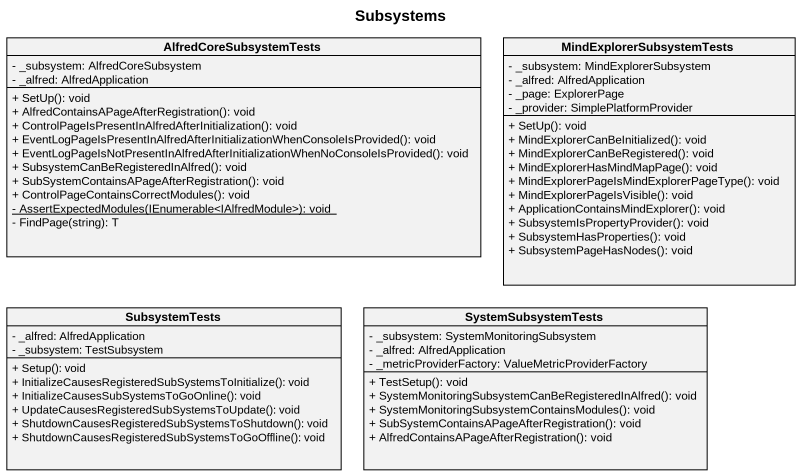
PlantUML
@startuml
title Subsystems
hide circle
hide empty members
skinparam classAttributeIconSize 0
class AlfredCoreSubsystemTests {
  - _subsystem: AlfredCoreSubsystem
  - _alfred: AlfredApplication
  + SetUp(): void
  + AlfredContainsAPageAfterRegistration(): void
  + ControlPageIsPresentInAlfredAfterInitialization(): void
  + EventLogPageIsPresentInAlfredAfterInitializationWhenConsoleIsProvided(): void
  + EventLogPageIsNotPresentInAlfredAfterInitializationWhenNoConsoleIsProvided(): void
  + SubsystemCanBeRegisteredInAlfred(): void
  + SubSystemContainsAPageAfterRegistration(): void
  + ControlPageContainsCorrectModules(): void
  {static} - AssertExpectedModules(IEnumerable<IAlfredModule>): void
  - FindPage(string): T
}
class MindExplorerSubsystemTests {
  - _subsystem: MindExplorerSubsystem
  - _alfred: AlfredApplication
  - _page: ExplorerPage
  - _provider: SimplePlatformProvider
  + SetUp(): void
  + MindExplorerCanBeInitialized(): void
  + MindExplorerCanBeRegistered(): void
  + MindExplorerHasMindMapPage(): void
  + MindExplorerPageIsMindExplorerPageType(): void
  + MindExplorerPageIsVisible(): void
  + ApplicationContainsMindExplorer(): void
  + SubsystemIsPropertyProvider(): void
  + SubsystemHasProperties(): void
  + SubsystemPageHasNodes(): void
}
class SubsystemTests {
  - _alfred: AlfredApplication
  - _subsystem: TestSubsystem
  + Setup(): void
  + InitializeCausesRegisteredSubSystemsToInitialize(): void
  + InitializeCausesSubSystemsToGoOnline(): void
  + UpdateCausesRegisteredSubSystemsToUpdate(): void
  + ShutdownCausesRegisteredSubSystemsToShutdown(): void
  + ShutdownCausesRegisteredSubSystemsToGoOffline(): void
}
class SystemSubsystemTests {
  - _subsystem: SystemMonitoringSubsystem
  - _alfred: AlfredApplication
  - _metricProviderFactory: ValueMetricProviderFactory
  + TestSetup(): void
  + SystemMonitoringSubsystemCanBeRegisteredInAlfred(): void
  + SystemMonitoringSubsystemContainsModules(): void
  + SubSystemContainsAPageAfterRegistration(): void
  + AlfredContainsAPageAfterRegistration(): void
}
@enduml
